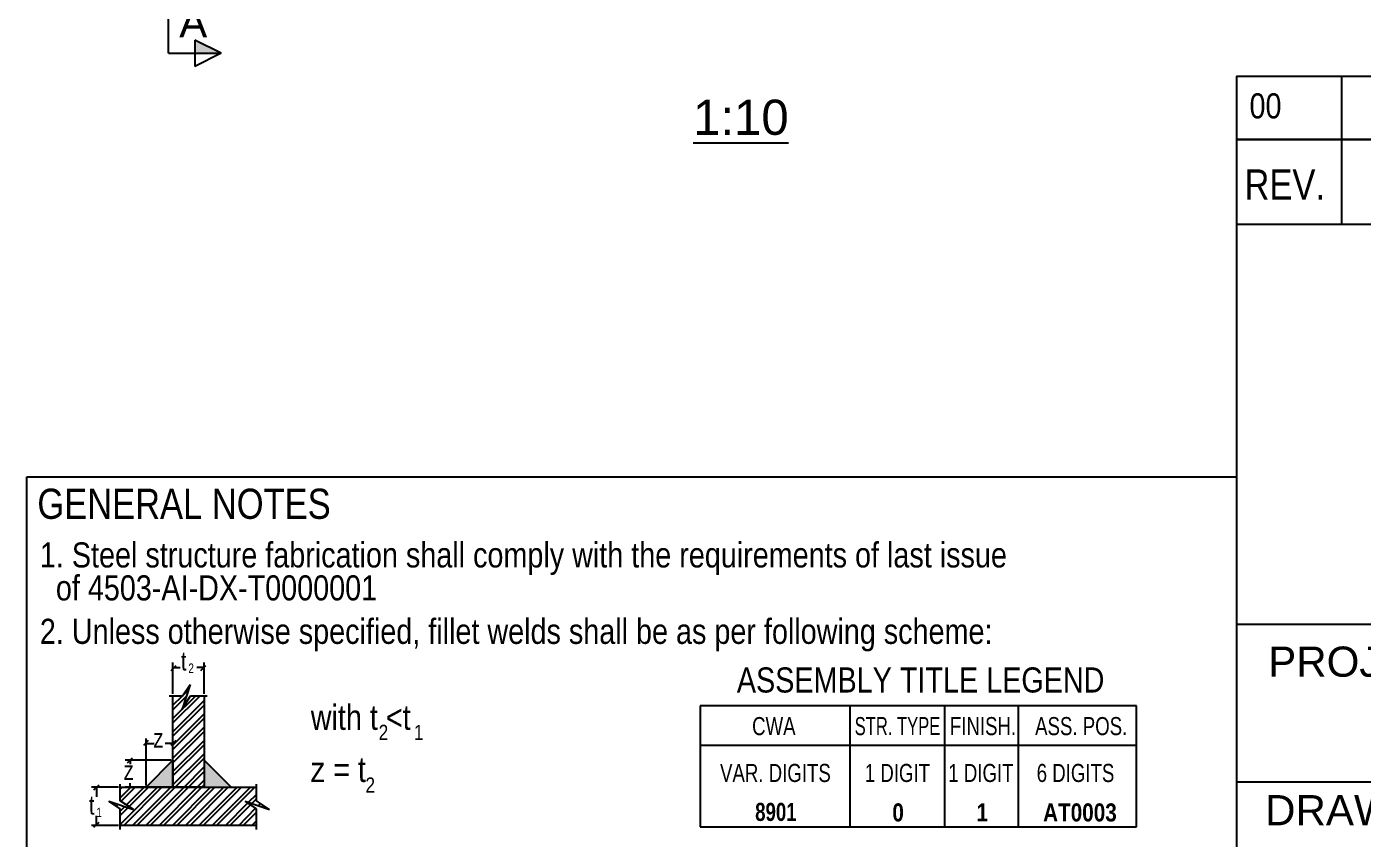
# Model space of a CAD drawing. Header units: millimetres. Extents: x 0 to 420, y 0 to 297.
# Drawn here: x 110 to 237, y 55.6 to 132.7 of the extents above; entities that cross this region are included whole.
import ezdxf

# ---------------------------------------------------------------- set-up
doc = ezdxf.new("R2010")
doc.units = ezdxf.units.MM
doc.styles.add('ARIAL', font='ARIAL.TTF', dxfattribs={"height": 0.2})
doc.styles.add('Arial Narrow', font='ARIALN.TTF', dxfattribs={"height": 0.2})
doc.styles.add('Arial Narrow Bold', font='ARIALNB.TTF', dxfattribs={"height": 0.2})

# ---------------------------------------------------------------- blocks, each defined once
blk = doc.blocks.new('Unknown-43744247-11 - 1409')
at = {"color": 6, "linetype": 'Continuous'}
blk.add_line((173.34, 121.73), (182.42, 121.73), dxfattribs=at)
at = {"color": 0, "linetype": 'Continuous'}
blk.add_wipeout([(182.42, 122.48), (182.42, 125.98), (173.34, 125.98), (173.34, 122.48)], dxfattribs=at)
at = {"color": 6, "linetype": 'Continuous', "style": 'ARIAL'}
blk.add_text('1:10', height=3.343, dxfattribs=at).set_placement((173.34, 122.48))
blk = doc.blocks.new('0_TCM_4503_AIVD_AD_TITLE_BLOCK-43744247-2020')
at = {"color": 4, "linetype": 'Continuous'}
for q in [(225, 5), (415, 114)]:
    blk.add_line((225, 114), q, dxfattribs=at)
at = {"color": 7, "linetype": 'Continuous'}
for p, q in [((225, 76), (415, 76)), ((225, 61), (415, 61))]:
    blk.add_line(p, q, dxfattribs=at)
at = {"color": 7, "linetype": 'Continuous', "style": 'ARIAL'}
for s, p in [('PROJECT TITLE', (228, 71)), ('DRAWING TITLE', (227.71, 56.89))]:
    blk.add_text(s, height=2.8652, dxfattribs=at).set_placement(p)
blk = doc.blocks.new('0_TCM_4503_AIVD_AD_PAINTING_SYSTEM-43744247-2022')
at = {"color": 7, "linetype": 'Continuous'}
for p, q in [((225, 128.07), (415, 128.07)), ((225, 128.07), (225, 122.07)), ((235, 122.07), (235, 128.07)), ((225, 122.07), (415, 122.07)), ((225, 122.04), (415, 122.04)), ((225, 122.04), (225, 114)), ((235, 114.04), (235, 122.04)), ((225, 114), (415, 114))]:
    blk.add_line(p, q, dxfattribs=at)
at = {"color": 7, "style": 'Arial Narrow'}
blk.add_text('00', height=2.386, dxfattribs=at).set_placement((226.23, 124.04))
at = {"color": 7, "linetype": 'Continuous', "style": 'Arial Narrow'}
blk.add_text('REV.', height=2.863, dxfattribs=at).set_placement((225.75, 116.33))
blk = doc.blocks.new('0_TCM_4503_AIVD_AD_NOTE_BLOCK-43744247-2023')
at = {"linetype": 'Continuous'}
for points in [[(121.35, 60.51), (123.9, 60.51), (123.9, 63.06)], [(126.86, 60.51), (129.42, 60.51), (126.86, 63.06)]]:
    blk.add_hatch(color=7, dxfattribs=at).paths.add_polyline_path(points)
at = {"color": 4, "linetype": 'Continuous'}
for p, q in [((110, 90), (225, 90)), ((110, 5), (110, 90))]:
    blk.add_line(p, q, dxfattribs=at)
at = {"color": 7, "linetype": 'Continuous'}
for p, q in [((123.72, 71.59), (124.19, 72.07)), ((123.9, 69.37), (123.9, 72.36)), ((123.9, 71.89), (124.6, 71.89)), ((126.86, 71.89), (126.16, 71.89)), ((126.55, 71.59), (127.02, 72.07)), ((126.86, 69.37), (126.86, 72.36)), ((125.54, 70.27), (124.76, 67.93)), ((124.81, 69.2), (125.54, 70.27)), ((123.55, 69.2), (124.81, 69.2)), ((123.9, 68.29), (124.81, 69.2)), ((123.9, 67.03), (126.07, 69.2)), ((123.9, 69.13), (123.97, 69.2)), ((123.9, 66.61), (126.5, 69.2)), ((123.9, 60.51), (123.9, 69.2)), ((123.9, 67.87), (125.16, 69.12)), ((123.9, 65.77), (126.86, 68.73)), ((124.76, 67.93), (125.56, 69.2)), ((124.81, 69.2), (125.37, 69.76)), ((125.56, 69.2), (127.16, 69.2)), ((126.86, 69.2), (126.86, 60.51)), ((123.9, 65.35), (126.86, 68.31)), ((123.9, 64.51), (126.86, 67.47)), ((215.5, 68.25), (174, 68.25)), ((174, 68.25), (174, 56.75)), ((188.25, 68.25), (188.25, 56.75)), ((197.25, 68.25), (197.25, 56.75)), ((204.25, 68.25), (204.25, 56.75)), ((215.5, 56.75), (215.5, 68.25)), ((123.9, 64.09), (126.86, 67.05)), ((123.9, 63.25), (126.86, 66.21)), ((121.12, 64.51), (121.59, 64.98)), ((121.35, 60.68), (121.35, 65.14)), ((123.72, 64.51), (124.19, 64.98)), ((123.9, 62.83), (126.86, 65.79)), ((123.9, 63.23), (123.9, 65.14)), ((123.9, 61.99), (126.86, 64.95)), ((121.35, 64.67), (122.1, 64.67)), ((123.9, 64.67), (123.15, 64.67)), ((123.9, 61.57), (126.86, 64.53)), ((123.9, 60.73), (126.86, 63.69)), ((174, 64.5), (215.5, 64.5)), ((123.74, 63.06), (119.35, 63.06)), ((119.59, 62.83), (120.06, 63.3)), ((119.82, 63.06), (119.82, 62.69)), ((121.35, 60.51), (123.9, 63.06)), ((123.9, 63.06), (123.9, 60.51)), ((124.11, 60.51), (126.86, 63.27)), ((124.95, 60.51), (126.86, 62.43)), ((129.42, 60.51), (126.86, 63.06)), ((126.86, 63.06), (126.86, 60.51)), ((125.37, 60.51), (126.86, 62.01)), ((126.21, 60.51), (126.86, 61.17)), ((118.71, 60.51), (116.16, 60.51)), ((116.39, 60.26), (116.87, 60.73)), ((116.63, 60.51), (116.63, 59.6)), ((118.88, 59.2), (118.88, 60.8)), ((118.88, 59.49), (119.9, 60.51)), ((118.88, 56.97), (122.43, 60.51)), ((118.88, 60.33), (119.06, 60.51)), ((118.88, 60.51), (131.83, 60.51)), ((118.96, 59.15), (120.32, 60.51)), ((119.22, 56.88), (122.85, 60.51)), ((123.74, 60.51), (119.35, 60.51)), ((119.47, 58.82), (121.17, 60.51)), ((119.73, 58.66), (121.59, 60.51)), ((119.82, 60.51), (119.82, 60.89)), ((120.06, 56.88), (123.69, 60.51)), ((120.48, 56.88), (124.11, 60.51)), ((121.32, 56.88), (124.95, 60.51)), ((123.9, 60.51), (121.35, 60.51)), ((121.74, 56.88), (125.37, 60.51)), ((122.58, 56.88), (126.21, 60.51)), ((123, 56.88), (126.63, 60.51)), ((123.84, 56.88), (127.47, 60.51)), ((126.86, 60.51), (123.9, 60.51)), ((124.26, 56.88), (127.89, 60.51)), ((125.1, 56.88), (128.73, 60.51)), ((125.52, 56.88), (129.15, 60.51)), ((126.36, 56.88), (129.99, 60.51)), ((126.63, 60.51), (126.86, 60.74)), ((126.78, 56.88), (130.41, 60.51)), ((126.86, 60.51), (129.42, 60.51)), ((127.62, 56.88), (131.26, 60.51)), ((128.04, 56.88), (131.68, 60.51)), ((131.08, 59.07), (131.83, 59.82)), ((131.83, 59.2), (131.83, 60.8)), ((118.88, 58.45), (117.81, 59.18)), ((117.81, 59.18), (120.15, 58.4)), ((118.26, 58.87), (118.38, 58.99)), ((118.51, 58.7), (118.69, 58.88)), ((120.15, 58.4), (118.88, 59.2)), ((118.88, 58.23), (119.32, 58.67)), ((118.88, 57.81), (119.64, 58.57)), ((118.88, 56.48), (118.88, 58.45)), ((128.89, 56.88), (131.01, 59.01)), ((129.31, 56.88), (131.26, 58.84)), ((130.15, 56.88), (131.76, 58.5)), ((131.83, 58.45), (130.76, 59.18)), ((130.76, 59.18), (133.09, 58.4)), ((131.39, 58.97), (131.83, 59.4)), ((133.09, 58.4), (131.83, 59.2)), ((131.83, 56.48), (131.83, 58.45)), ((132.02, 58.76), (132.22, 58.95)), ((132.34, 58.65), (132.47, 58.79)), ((132.97, 58.44), (132.99, 58.46)), ((116.39, 56.72), (116.87, 57.19)), ((116.63, 56.88), (116.63, 57.8)), ((130.57, 56.88), (131.83, 58.14)), ((131.41, 56.88), (131.83, 57.3)), ((118.71, 56.88), (116.16, 56.88)), ((131.83, 56.88), (118.88, 56.88)), ((174, 56.75), (215.5, 56.75))]:
    blk.add_line(p, q, dxfattribs=at)
at = {"color": 7, "style": 'Arial Narrow'}
blk.add_text('GENERAL NOTES', height=2.8633, dxfattribs=at).set_placement((111.01, 86))
at = {"color": 7, "linetype": 'Continuous', "style": 'Arial Narrow'}
for s, height, p in [('1. Steel structure fabrication shall comply with the requirements of last issue', 2.3861, (111.25, 81.38)), ('  of 4503-AI-DX-T0000001', 2.3861, (111.25, 78.25)), ('2. Unless otherwise specified, fillet welds shall be as per following scheme:', 2.3861, (111.25, 74.12)), ('ASSEMBLY TITLE LEGEND', 2.3861, (177.5, 69.5)), ('with t <t', 2.386, (137, 65.95)), ('2', 1.43, (143.45, 65)), ('1', 1.43, (146.8, 65)), ('z = t', 2.386, (137, 61)), ('2', 1.43, (142.2, 60))]:
    blk.add_text(s, height=height, dxfattribs=at).set_placement(p)
for s, height, width, p in [('t', 1.8, 0.9, (124.66, 71.59)), ('2', 0.901, 0.9, (125.37, 71.36)), ('CWA', 1.718, 0.9, (178.95, 65.45)), ('STR. TYPE', 1.718, 0.8, (188.7, 65.45)), ('FINISH.', 1.718, 0.9, (197.75, 65.45)), ('ASS. POS.', 1.718, 0.9, (205.85, 65.45)), ('z', 1.8, 0.9, (122.06, 64.27)), ('z', 1.8, 0.9, (119.23, 61.2)), ('VAR. DIGITS', 1.718, 0.9, (175.9, 61)), ('1 DIGIT', 1.718, 0.9, (189.66, 61)), ('1 DIGIT', 1.718, 0.9, (197.6, 61)), ('6 DIGITS', 1.718, 0.9, (206, 61)), ('t', 1.8, 0.9, (115.92, 57.9)), ('1', 0.901, 0.9, (116.63, 57.66))]:
    blk.add_text(s, height=height, dxfattribs=dict(at, width=width)).set_placement(p)
at = {"color": 1, "linetype": 'Continuous', "style": 'Arial Narrow Bold', "width": 0.9}
blk.add_text('8901', height=1.718, dxfattribs=at).set_placement((179.24, 57.3))
at = {"color": 1, "linetype": 'Continuous', "style": 'Arial Narrow Bold'}
for s, height, p in [('0', 1.72, (192.28, 57.25)), ('1', 1.72, (200.28, 57.25)), ('AT0003', 1.718, (206.61, 57.25))]:
    blk.add_text(s, height=height, dxfattribs=at).set_placement(p)
blk = doc.blocks.new('SectionMark-43744247-1485 - 1409')
at = {"color": 6, "linetype": 'Continuous'}
for p, q in [((125.99, 181.88), (128.49, 180.63)), ((123.49, 180.63), (123.49, 175.63)), ((123.49, 180.63), (128.49, 180.63)), ((123.49, 130.23), (123.49, 135.23)), ((123.49, 130.23), (128.49, 130.23)), ((128.49, 130.23), (125.99, 128.98))]:
    blk.add_line(p, q, dxfattribs=at)
at = {"color": 0, "linetype": 'Continuous'}
for points in [[(127.16, 176.13), (127.16, 179.13), (124.49, 179.13), (124.49, 176.13)], [(127.16, 131.73), (127.16, 134.73), (124.49, 134.73), (124.49, 131.73)]]:
    blk.add_wipeout(points, dxfattribs=at)
at = {"linetype": 'Continuous'}
for points in [[(125.99, 179.38), (125.99, 180.63), (128.49, 180.63)], [(125.99, 130.23), (125.99, 131.48), (128.49, 130.23)]]:
    blk.add_hatch(color=6, dxfattribs=at).paths.add_polyline_path(points)
at = {"color": 6, "linetype": 'Continuous'}
for p, q in [((125.99, 179.38), (125.99, 181.88)), ((128.49, 180.63), (125.99, 179.38)), ((128.49, 130.23), (125.99, 131.48)), ((125.99, 131.48), (125.99, 128.98))]:
    blk.add_line(p, q, dxfattribs=at)
at = {"color": 6, "linetype": 'Continuous', "style": 'ARIAL'}
for p in [(124.49, 176.13), (124.49, 131.73)]:
    blk.add_text('A', height=2.87, dxfattribs=at).set_placement(p)

msp = doc.modelspace()

# ---------------------------------------------------------------- block references
for name in ['SectionMark-43744247-1485 - 1409', '0_TCM_4503_AIVD_AD_PAINTING_SYSTEM-43744247-2022', 'Unknown-43744247-11 - 1409', '0_TCM_4503_AIVD_AD_TITLE_BLOCK-43744247-2020', '0_TCM_4503_AIVD_AD_NOTE_BLOCK-43744247-2023']:
    msp.add_blockref(name, (0, 0))

doc.saveas('drawing.dxf')
